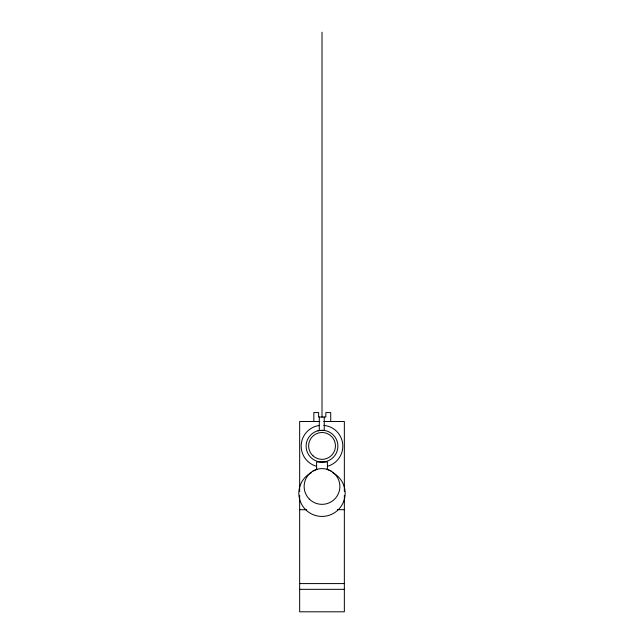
<?xml version="1.0" encoding="UTF-8"?>
<svg xmlns="http://www.w3.org/2000/svg" width="644" height="644" viewBox="0 0 644 644"><rect width="100%" height="100%" fill="white"/><g stroke="black" fill="none" stroke-linecap="round" stroke-linejoin="round"><path stroke-width="0.97" d="M313.065 470.989L317.106 469.315L316.607 469.307L316.607 462.038L327.402 462.038L327.402 469.524M317.894 430.804L322.008 430.264A15.891 15.891 0 0 1 336.031 453.609A15.891 15.891 0 0 1 308.83 455.034A15.891 15.891 0 0 1 320.35 430.345M319.802 421.506L299.661 421.506L299.661 491.34M323.771 421.506L344.347 421.506L344.347 491.34M299.661 509.694L306.608 509.694M337.4 509.694L344.347 509.694M299.661 583.585L344.347 583.585M299.661 589.324L344.347 589.324M326.629 469.21L330.944 470.989M344.347 495.357L344.347 611.8L299.661 611.8L299.661 495.357M330.726 421.506L330.726 412.562L325.856 412.562L325.856 417.038L318.619 417.038L318.619 412.562L313.845 412.562L313.845 421.506M324.246 417.006L324.246 430.49L319.279 430.49L319.279 417.006M322.008 32.2L322.008 417.191M323.819 425.378A20.858 20.858 0 0 1 327.402 466.288M316.607 466.288A20.858 20.858 0 0 1 319.279 425.475M332.393 472.543A23.168 23.168 0 0 1 340.064 507.762A23.168 23.168 0 0 1 304.008 507.858A23.168 23.168 0 0 1 311.503 472.591M312.952 455.783A13.403 13.403 0 0 0 335.122 448.86A13.403 13.403 0 0 0 318.047 433.13A13.403 13.403 0 0 0 312.952 455.783M309.362 499.108A17.871 17.871 0 0 0 339.267 491.098A17.871 17.871 0 0 0 317.379 469.21A17.871 17.871 0 0 0 309.362 499.108"/></g></svg>
